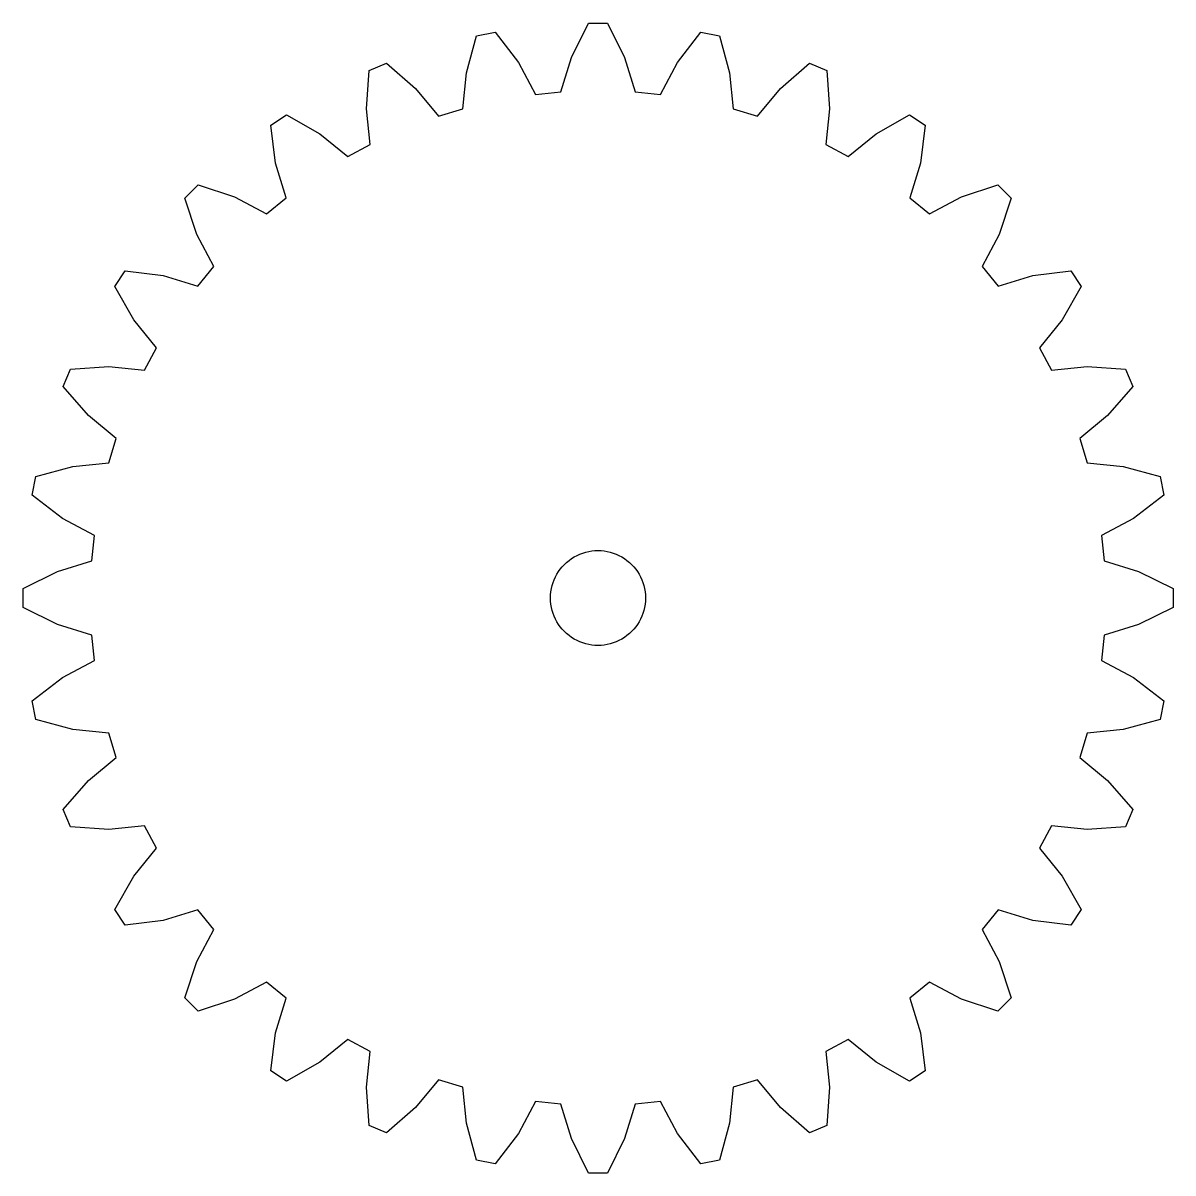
# Model space of a CAD drawing. Extents: x -19.1 to 19.1, y -19.1 to 19.1.
import ezdxf

# ---------------------------------------------------------------- set-up
doc = ezdxf.new("R2010")
doc.units = 0
doc.layers.add('Capa_1', color=7, linetype='CONTINUOUS')

msp = doc.modelspace()

# ---------------------------------------------------------------- linework, layer by layer
at = {"layer": 'Capa_1', "color": 7}
for points in [[(16.785645, 1.229797), (17.931052, 0.880897), (19.072185, 0.310822), (19.072185, -0.310823), (17.931052, -0.880898), (16.785645, -1.229798), (16.703032, -2.068553), (17.758365, -2.634202), (18.766357, -3.41595), (18.645083, -4.025655), (17.414655, -4.362143), (16.22319, -4.480882), (15.978533, -5.287402), (16.903237, -6.048075), (17.739353, -7.011442), (17.501452, -7.585777), (16.229025, -7.675755), (15.03729, -7.559767), (14.639992, -8.30307), (15.398528, -9.229522), (16.030628, -10.337497), (15.68526, -10.854382), (14.419725, -10.6944), (13.273515, -10.34814), (12.73884, -10.999643), (13.302052, -12.05628), (13.70586, -13.266285), (13.266285, -13.70586), (12.05628, -13.302053), (10.999642, -12.73884), (10.34814, -13.273515), (10.6944, -14.419725), (10.854382, -15.68526), (10.337497, -16.030628), (9.229522, -15.398528), (8.30307, -14.639993), (7.559767, -15.03729), (7.675755, -16.229025), (7.585777, -17.501453), (7.011442, -17.739353), (6.048075, -16.903238), (5.287402, -15.978533), (4.480882, -16.22319), (4.362142, -17.414655), (4.025655, -18.645083), (3.41595, -18.766358), (2.634202, -17.758365), (2.068552, -16.703033), (1.229797, -16.785645), (0.880897, -17.931053), (0.310822, -19.072185), (-0.310823, -19.072185), (-0.880898, -17.931053), (-1.229798, -16.785645), (-2.068553, -16.703033), (-2.634203, -17.758365), (-3.41595, -18.766358), (-4.025655, -18.645083), (-4.362143, -17.414655), (-4.480882, -16.22319), (-5.287403, -15.978533), (-6.048075, -16.903238), (-7.011442, -17.739353), (-7.585777, -17.501453), (-7.675755, -16.229025), (-7.559767, -15.03729), (-8.30307, -14.639993), (-9.229522, -15.398528), (-10.337497, -16.030628), (-10.854382, -15.68526), (-10.6944, -14.419725), (-10.34814, -13.273515), (-10.999643, -12.73884), (-12.05628, -13.302053), (-13.266285, -13.70586), (-13.70586, -13.266285), (-13.302053, -12.05628), (-12.73884, -10.999643), (-13.273515, -10.34814), (-14.419725, -10.6944), (-15.68526, -10.854383), (-16.030628, -10.337498), (-15.398528, -9.229523), (-14.639993, -8.30307), (-15.03729, -7.559768), (-16.229025, -7.675755), (-17.501453, -7.585778), (-17.739353, -7.011443), (-16.903238, -6.048075), (-15.978533, -5.287403), (-16.22319, -4.480883), (-17.414655, -4.362143), (-18.645083, -4.025655), (-18.766358, -3.41595), (-17.758365, -2.634203), (-16.703033, -2.068553), (-16.785645, -1.229798), (-17.931053, -0.880898), (-19.072185, -0.310823), (-19.072185, 0.310822), (-17.931053, 0.880897), (-16.785645, 1.229797), (-16.703033, 2.068552), (-17.758365, 2.634202), (-18.766358, 3.41595), (-18.645083, 4.025655), (-17.414655, 4.362142), (-16.22319, 4.480882), (-15.978533, 5.287402), (-16.903238, 6.048075), (-17.739353, 7.011442), (-17.501453, 7.585777), (-16.229025, 7.675755), (-15.03729, 7.559767), (-14.639993, 8.30307), (-15.398528, 9.229522), (-16.030628, 10.337497), (-15.68526, 10.854382), (-14.419725, 10.6944), (-13.273515, 10.34814), (-12.73884, 10.999642), (-13.302053, 12.05628), (-13.70586, 13.266285), (-13.266285, 13.70586), (-12.05628, 13.302052), (-10.999643, 12.73884), (-10.34814, 13.273515), (-10.6944, 14.419725), (-10.854383, 15.68526), (-10.337498, 16.030627), (-9.229523, 15.398527), (-8.30307, 14.639992), (-7.559768, 15.03729), (-7.675755, 16.229025), (-7.585778, 17.501452), (-7.011443, 17.739352), (-6.048075, 16.903237), (-5.287403, 15.978533), (-4.480883, 16.22319), (-4.362143, 17.414655), (-4.025655, 18.645083), (-3.41595, 18.766357), (-2.634203, 17.758365), (-2.068553, 16.703032), (-1.229798, 16.785645), (-0.880898, 17.931052), (-0.310823, 19.072185), (0.310822, 19.072185), (0.880897, 17.931052), (1.229797, 16.785645), (2.068552, 16.703032), (2.634202, 17.758365), (3.41595, 18.766357), (4.025655, 18.645083), (4.362142, 17.414655), (4.480882, 16.22319), (5.287402, 15.978533), (6.048075, 16.903237), (7.011442, 17.739353), (7.585777, 17.501452), (7.675755, 16.229025), (7.559767, 15.03729), (8.30307, 14.639992), (9.229522, 15.398528), (10.337497, 16.030628), (10.854382, 15.68526), (10.6944, 14.419725), (10.34814, 13.273515), (10.999642, 12.73884), (12.05628, 13.302052), (13.266285, 13.70586), (13.70586, 13.266285), (13.302052, 12.05628), (12.73884, 10.999642), (13.273515, 10.34814), (14.419725, 10.6944), (15.68526, 10.854382), (16.030627, 10.337497), (15.398527, 9.229522), (14.639992, 8.30307), (15.03729, 7.559767), (16.229025, 7.675755), (17.501452, 7.585777), (17.739352, 7.011442), (16.903237, 6.048075), (15.978533, 5.287402), (16.22319, 4.480882), (17.414655, 4.362142), (18.645083, 4.025655), (18.766357, 3.41595), (17.758365, 2.634202), (16.703032, 2.068552)], [(1.575, 0)]]:
    msp.add_lwpolyline(points, close=True, dxfattribs=at)
for points in [[(-0.7875, 1.36399), (-0.300193, 1.645337), (0.300193, 1.645337), (0.7875, 1.36399)], [(-1.575, 0), (-1.575, 0.562693), (-1.274807, 1.082643), (-0.7875, 1.36399)], [(0.7875, 1.36399), (1.274807, 1.082643), (1.575, 0.562693), (1.575, 0)], [(-0.7875, -1.36399), (-1.274807, -1.082643), (-1.575, -0.562693), (-1.575, 0)], [(1.575, 0), (1.575, -0.562693), (1.274807, -1.082643), (0.7875, -1.36399)], [(0.7875, -1.36399), (0.300193, -1.645337), (-0.300193, -1.645337), (-0.7875, -1.36399)]]:
    msp.add_open_spline(points, degree=3, dxfattribs=at)

doc.saveas('drawing.dxf')
